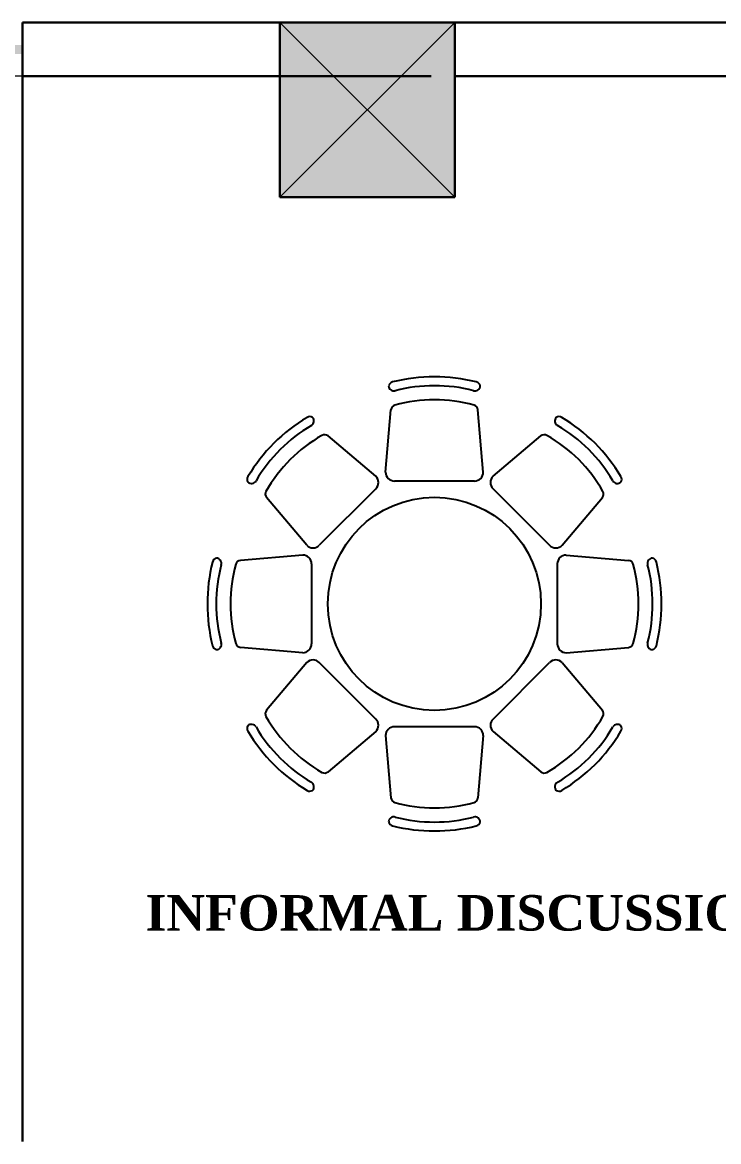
# Model space of a CAD drawing. Header units: inches. Extents: x 327481 to 195042051, y -335014 to 44773228.
# Drawn here: x 370743.2 to 370860.8, y -316786.2 to -316597.1 of the extents above; entities that cross this region are included whole.
import ezdxf

# ---------------------------------------------------------------- set-up
doc = ezdxf.new("R2010")
doc.units = ezdxf.units.IN
doc.header["$MEASUREMENT"] = 0
doc.layers.add('center', color=146, linetype='Continuous')
for name, color, linetype, lineweight in [('column 1', 146, 'Continuous', 30), ('furniture', 251, 'Continuous', 13), ('GLASS', 140, 'Continuous', 5), ('TEXT', 7, 'Continuous', 0), ('WALL', 12, 'Continuous', 30)]:
    doc.layers.add(name, color=color, linetype=linetype, lineweight=lineweight)
doc.styles.get("Standard").update_dxf_attribs({"font": 'times.ttf', "height": 12})

# ---------------------------------------------------------------- blocks, each defined once
blk = doc.blocks.new('A$C4056338A')
at = {"linetype": 'Continuous'}
for p, q in [((1003.5, 2020.4), (1033.8, 2370.8)), ((1553.5, 2020.4), (1523.3, 2370.8)), ((948.4, 1997.6), (679.3, 2224)), ((1608.7, 1997.6), (1877.8, 2224)), ((1503.5, 1970.4), (1053.5, 1970.4)), ((948.4, 1926.9), (630.2, 1608.7)), ((1608.7, 1926.9), (1926.9, 1608.7)), ((559.5, 1608.7), (333.1, 1877.8)), ((1997.6, 1608.7), (2224, 1877.8)), ((536.7, 1553.5), (186.3, 1523.3)), ((2020.4, 1553.5), (2370.8, 1523.3)), ((586.7, 1503.5), (586.7, 1053.5)), ((1970.4, 1503.5), (1970.4, 1053.5)), ((536.7, 1003.5), (186.3, 1033.8)), ((2020.4, 1003.5), (2370.8, 1033.8)), ((559.5, 948.4), (333.1, 679.3)), ((948.4, 630.2), (630.2, 948.4)), ((1608.7, 630.2), (1926.9, 948.4)), ((1997.6, 948.4), (2224, 679.3)), ((1503.5, 586.7), (1053.5, 586.7)), ((948.4, 559.5), (679.3, 333.1)), ((1003.5, 536.7), (1033.8, 186.3)), ((1553.5, 536.7), (1523.3, 186.3)), ((1608.7, 559.5), (1877.8, 333.1))]:
    blk.add_line(p, q, dxfattribs=at)
blk.add_circle((1278.5, 1278.5), 600, dxfattribs=at)
for centre, radius, start, end in [((1050, 2499), 30, 104.01481, 166.51302), ((1278.5, 1583.2), 973.9, 75.98519, 104.01481), ((1507.1, 2499), 30, 13.48698, 75.98519), ((1050.7, 2507.9), 30, 183.6236, 284.59828), ((1278.5, 1633.2), 873.9, 75.40172, 104.59828), ((1506.4, 2507.9), 30, 255.40172, 356.3764), ((1063.7, 2368.2), 30, 105.30764, 175.06831), ((1278.5, 1583.2), 843.9, 74.69236, 105.30764), ((1493.4, 2368.2), 30, 4.93169, 74.69236), ((577.2, 2303.2), 30, 58.48698, 120.98519), ((1979.9, 2303.2), 30, 59.01481, 121.51302), ((1063.1, 1494), 973.9, 120.98519, 149.01481), ((1027.8, 1529.3), 873.9, 120.40172, 149.59828), ((570.4, 2308.9), 30, 300.40172, 41.3764), ((1986.7, 2308.9), 30, 138.6236, 239.59828), ((1529.3, 1529.3), 873.9, 30.40172, 59.59828), ((1494, 1494), 973.9, 30.98519, 59.01481), ((1063.1, 1494), 843.9, 119.69236, 150.30764), ((660, 2201), 30, 49.93169, 119.69236), ((1897.1, 2201), 30, 60.30764, 130.06831), ((1494, 1494), 843.9, 29.69236, 60.30764), ((1053.5, 2020.4), 50, 180, 270), ((1503.5, 2020.4), 50, 270, 0), ((253.9, 1979.9), 30, 149.01481, 211.51302), ((248.2, 1986.7), 30, 228.6236, 329.59828), ((913.1, 1962.2), 50, 315, 45), ((1644, 1962.2), 50, 135, 225), ((2308.9, 1986.7), 30, 210.40172, 311.3764), ((2303.2, 1979.9), 30, 328.48698, 30.98519), ((356.1, 1897.1), 30, 150.30764, 220.06831), ((2201, 1897.1), 30, 319.93169, 29.69236), ((594.9, 1644), 50, 225, 315), ((1962.2, 1644), 50, 225, 315), ((973.9, 1278.5), 973.9, 165.98519, 194.01481), ((58.1, 1507.1), 30, 103.48698, 165.98519), ((49.2, 1506.4), 30, 345.40172, 86.3764), ((188.9, 1493.4), 30, 94.93169, 164.69236), ((536.7, 1503.5), 50, 0, 90), ((2020.4, 1503.5), 50, 90, 180), ((2368.2, 1493.4), 30, 15.30764, 85.06831), ((2507.9, 1506.4), 30, 93.6236, 194.59828), ((2499, 1507.1), 30, 14.01481, 76.51302), ((1583.2, 1278.5), 973.9, 345.98519, 14.01481), ((923.9, 1278.5), 873.9, 165.40172, 194.59828), ((973.9, 1278.5), 843.9, 164.69236, 195.30764), ((1583.2, 1278.5), 843.9, 344.69236, 15.30764), ((1633.2, 1278.5), 873.9, 345.40172, 14.59828), ((58.1, 1050), 30, 194.01481, 256.51302), ((49.2, 1050.7), 30, 273.6236, 14.59828), ((188.9, 1063.7), 30, 195.30764, 265.06831), ((536.7, 1053.5), 50, 270, 0), ((2020.4, 1053.5), 50, 180, 270), ((2368.2, 1063.7), 30, 274.93169, 344.69236), ((2507.9, 1050.7), 30, 165.40172, 266.3764), ((2499, 1050), 30, 283.48698, 345.98519), ((594.9, 913.1), 50, 45, 135), ((1962.2, 913.1), 50, 45, 135), ((356.1, 660), 30, 139.93169, 209.69236), ((1063.1, 1063.1), 843.9, 209.69236, 240.30764), ((913.1, 594.9), 50, 315, 45), ((1644, 594.9), 50, 135, 225), ((1494, 1063.1), 843.9, 299.69236, 330.30764), ((2201, 660), 30, 330.30764, 40.06831), ((253.9, 577.2), 30, 148.48698, 210.98519), ((248.2, 570.4), 30, 30.40172, 131.3764), ((1027.8, 1027.8), 873.9, 210.40172, 239.59828), ((1053.5, 536.7), 50, 90, 180), ((1503.5, 536.7), 50, 0, 90), ((1529.3, 1027.8), 873.9, 300.40172, 329.59828), ((2308.9, 570.4), 30, 48.6236, 149.59828), ((2303.2, 577.2), 30, 329.01481, 31.51302), ((1063.1, 1063.1), 973.9, 210.98519, 239.01481), ((1494, 1063.1), 973.9, 300.98519, 329.01481), ((660, 356.1), 30, 240.30764, 310.06831), ((1897.1, 356.1), 30, 229.93169, 299.69236), ((570.4, 248.2), 30, 318.6236, 59.59828), ((1986.7, 248.2), 30, 120.40172, 221.3764), ((577.2, 253.9), 30, 239.01481, 301.51302), ((1979.9, 253.9), 30, 238.48698, 300.98519), ((1063.7, 188.9), 30, 184.93169, 254.69236), ((1278.5, 973.9), 843.9, 254.69236, 285.30764), ((1493.4, 188.9), 30, 285.30764, 355.06831), ((1050.7, 49.2), 30, 75.40172, 176.3764), ((1278.5, 923.9), 873.9, 255.40172, 284.59828), ((1506.4, 49.2), 30, 3.6236, 104.59828), ((1050, 58.1), 30, 193.48698, 255.98519), ((1278.5, 973.9), 973.9, 255.98519, 284.01481), ((1507.1, 58.1), 30, 284.01481, 346.51302)]:
    blk.add_arc(centre, radius, start, end, dxfattribs=at)
blk = doc.blocks.new('COLUMN1')
at = {"layer": 'column 1'}
h = blk.add_hatch(color=256, dxfattribs=at)
h.paths.add_polyline_path([(1, 1), (0, 1), (0.5, 0.5)])
h.paths.add_polyline_path([(1, 1), (0.5, 0.5), (1, 0)])
h.paths.add_polyline_path([(0.5, 0.5), (0, 0), (1, 0)])
h.paths.add_polyline_path([(0.5, 0.5), (0, 1), (0, 0)])
at = {"layer": 'column 1', "lineweight": 0, "ltscale": 0.3}
for p, q in [((0, 1), (1, 0)), ((0, 0), (1, 1))]:
    blk.add_line(p, q, dxfattribs=at)
at = {"layer": 'column 1', "ltscale": 0.3}
for p, q in [((1, 1), (0, 1)), ((0, 1), (0, 0)), ((1, 0), (1, 1)), ((0, 0), (1, 0))]:
    blk.add_line(p, q, dxfattribs=at)

msp = doc.modelspace()

# ---------------------------------------------------------------- hatches: boundary and pattern name
at = {"layer": 'GLASS'}
msp.add_hatch(color=256, dxfattribs=at).paths.add_polyline_path([(370743.21, -316602.451), (370743.21, -316600.951), (370596.21, -316600.951), (370596.21, -316602.451)])

# ---------------------------------------------------------------- linework, layer by layer
at = {"layer": 'furniture'}
msp.add_line((370743.21, -316606.231), (370596.21, -316606.231), dxfattribs=at)
at = {"layer": 'GLASS', "lineweight": 30}
msp.add_line((370743.21, -316606.231), (370743.21, -316786.189), dxfattribs=at)
at = {"layer": 'WALL'}
for p, q in [((370786.71, -316597.132), (370743.21, -316597.132)), ((370743.21, -316606.231), (370743.21, -316597.132)), ((370786.71, -316597.132), (370786.71, -316606.231)), ((370878.254, -316597.132), (370816.254, -316597.132)), ((370816.254, -316606.231), (370816.254, -316597.132)), ((370812.254, -316606.231), (370743.21, -316606.231)), ((370878.254, -316606.231), (370816.254, -316606.231))]:
    msp.add_line(p, q, dxfattribs=at)

# ---------------------------------------------------------------- block references
at = {"xscale": 0.03, "yscale": 0.03, "zscale": 0.03}
msp.add_blockref('A$C4056338A', (370774.455, -316733.714), dxfattribs=at)
at = {"layer": 'center', "xscale": 29.5434782608645, "yscale": 29.5434782608645, "zscale": 39.3913043478359, "rotation": 90}
msp.add_blockref('COLUMN1', (370816.254, -316626.676), dxfattribs=at)

# ---------------------------------------------------------------- texts
at = {"layer": 'TEXT', "color": 0, "insert": (370707.636, -316744.542), "char_height": 6, "width": 215.86234, "attachment_point": 1}
msp.add_mtext('{\\fTimes New Roman|b1|i0|c0|p18;\\W8.2917;   \\W1;INFORMAL DISCUSSION}', dxfattribs=at)

doc.saveas('drawing.dxf')
